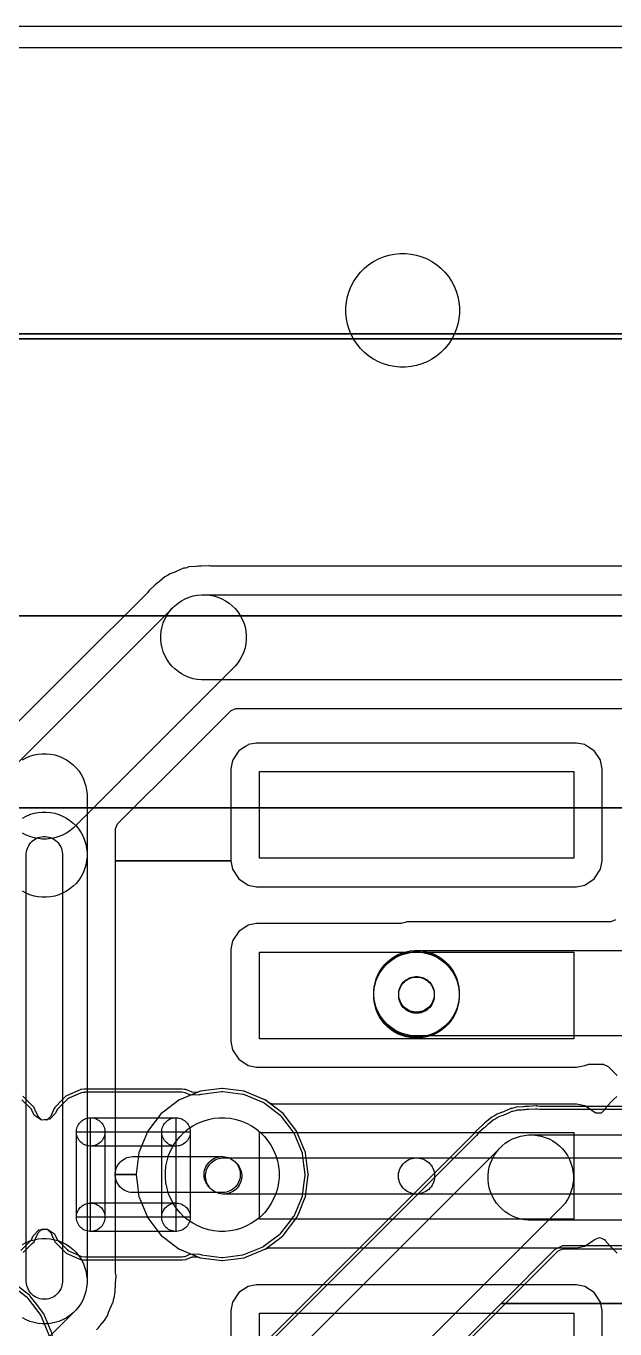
# Model space of a CAD drawing. Extents: x 125179 to 173800, y -108200 to -87800.
# Drawn here: x 138252 to 142392, y -96965 to -87800 of the extents above; entities that cross this region are included whole.
import ezdxf

# ---------------------------------------------------------------- set-up
doc = ezdxf.new("R2010")
doc.units = 0
doc.layers.add('L2D0_Cu1', color=1, linetype='CONTINUOUS')
doc.layers.add('L4D0_Cu2', color=2, linetype='CONTINUOUS')

msp = doc.modelspace()

# ---------------------------------------------------------------- linework, layer by layer
at = {"layer": 'L2D0_Cu1'}
for points in [[(133877.877, -87950.5), (170121.657, -87950.5)], [(131707.393, -89964.44), (167394.963, -89964.44)], [(167394.963, -89964.44), (131707.393, -89964.44)], [(145599.486, -91599.5), (139561.589, -91599.5), (139550.772, -91598.291), (139543.981, -91596.754), (139543.982, -91596.754), (139540.575, -91595.983), (139537.091, -91596.199), (139537.09, -91596.199), (139485.367, -91599.406), (139482.335, -91599.5), (139464.06, -91599.5), (139450.89, -91601.386), (139446.991, -91601.785), (139397.484, -91604.855), (139384.467, -91609.554), (139383.008, -91610.08), (139373.32, -91612.495), (139366.14, -91613.523), (139362.244, -91614.081), (139358.082, -91614.677), (139354.903, -91616.122), (139354.904, -91616.122), (139312.921, -91635.21), (139309.276, -91636.693), (139265.921, -91652.342), (139265.92, -91652.343), (139262.633, -91653.529), (139250.2, -91662.611), (139241.583, -91667.646), (139227.572, -91674.016), (139189.99, -91706.399), (139186.918, -91708.838), (139183.247, -91711.52), (139173.681, -91718.508), (139160.898, -91731.29), (139158.249, -91733.749), (139118.963, -91767.6), (139117.064, -91770.53), (139117.063, -91770.531), (139111.423, -91779.232), (139104.953, -91787.229), (138602.433, -92289.705), (138070.644, -92821.446)], [(138158.456, -93017.179), (139298.299, -91877.438), (139321.085, -91858.739), (139345.595, -91842.364), (139371.591, -91828.47), (139398.824, -91817.192), (139427.031, -91808.636), (139455.941, -91802.887), (139485.275, -91799.999), (139514.751, -91800.001), (139544.086, -91802.891), (139572.995, -91808.643), (139601.201, -91817.201), (139628.433, -91828.482), (139654.428, -91842.378), (139678.936, -91858.755), (139701.721, -91877.456), (139722.562, -91898.299), (139741.261, -91921.085), (139757.636, -91945.595), (139771.53, -91971.591), (139782.808, -91998.824), (139791.364, -92027.031), (139797.113, -92055.941), (139800.001, -92085.275), (139799.999, -92114.751), (139797.109, -92144.086), (139791.357, -92172.995), (139782.799, -92201.201), (139771.518, -92228.433), (139757.622, -92254.428), (139741.245, -92278.936), (139722.544, -92301.721), (138582.701, -93441.462), (138559.915, -93460.161), (138535.405, -93476.536), (138509.409, -93490.43), (138482.176, -93501.708), (138453.969, -93510.264), (138425.059, -93516.013), (138395.725, -93518.901), (138366.249, -93518.899), (138336.914, -93516.009), (138308.005, -93510.257), (138279.799, -93501.699), (138252.567, -93490.418), (138226.572, -93476.522)], [(146314.738, -92400), (139485.262, -92400), (139455.928, -92397.111), (139427.018, -92391.36), (139398.811, -92382.804), (139371.579, -92371.524), (139345.583, -92357.629), (139321.075, -92341.253), (139298.289, -92322.553), (139277.447, -92301.711), (139258.747, -92278.925), (139242.371, -92254.417), (139228.476, -92228.421), (139217.196, -92201.189), (139208.64, -92172.982), (139202.889, -92144.072), (139200, -92114.738), (139200, -92085.262), (139202.889, -92055.928), (139208.64, -92027.018), (139217.196, -91998.811), (139228.476, -91971.579), (139242.371, -91945.583), (139258.747, -91921.075), (139277.447, -91898.289), (139298.289, -91877.447), (139321.075, -91858.747), (139345.583, -91842.371), (139371.579, -91828.476), (139398.811, -91817.196), (139427.018, -91808.64), (139455.928, -91802.889), (139485.262, -91800), (146314.738, -91800)], [(142404.75, -95329.863), (142380.592, -95354.064), (142328.859, -95405.887), (142327.029, -95410.026), (142327.027, -95410.029), (142321.96, -95421.49), (142294.824, -95447.376), (142257.331, -95446.491), (142246.756, -95439.243), (142246.752, -95439.248), (142184.445, -95397.615), (142180.431, -95394.933), (142121.948, -95383.3), (139988.575, -95383.3), (139958.748, -95373.176), (139933.841, -95354.064), (139930.878, -95352.837), (139930.875, -95352.835), (139790.728, -95294.784), (139790.724, -95294.783), (139787.762, -95293.556), (139784.581, -95293.137), (139784.58, -95293.137), (139634.183, -95273.337), (139631, -95272.918), (139627.817, -95273.337), (139477.42, -95293.137), (139477.419, -95293.137), (139474.238, -95293.556), (139471.276, -95294.783), (139471.272, -95294.784), (139331.125, -95352.835), (139331.122, -95352.837), (139328.159, -95354.064), (139325.61, -95356.02), (139216.143, -95440.017), (139202.718, -95450.318), (139106.464, -95575.759), (139105.237, -95578.722), (139105.235, -95578.725), (139047.184, -95718.872), (139047.183, -95718.876), (139045.956, -95721.838), (139045.537, -95725.019), (139045.537, -95725.02), (139025.737, -95875.417), (139025.318, -95878.6), (138881.5, -95878.6), (138881.5, -93673.148), (139691.9, -93673.148), (139703.533, -93731.631), (139747.848, -93797.952), (139814.169, -93842.267), (139872.652, -93853.9), (142121.948, -93853.9), (142180.431, -93842.267), (142246.752, -93797.952), (142291.067, -93731.631), (142302.7, -93673.148), (142302.7, -93024.052), (142291.067, -92965.569), (142287.172, -92959.739), (142253.17, -92908.853), (142246.752, -92899.248), (142199.459, -92867.647), (142184.445, -92857.615), (142180.431, -92854.933), (142121.948, -92843.3), (139872.652, -92843.3), (139814.169, -92854.933), (139810.155, -92857.615), (139795.141, -92867.647), (139747.848, -92899.248), (139741.43, -92908.853), (139707.429, -92959.739), (139703.533, -92965.569), (139691.9, -93024.052), (139691.9, -93673.148), (138881.5, -93673.148), (138881.5, -93446.525), (138895.853, -93411.875), (138900.553, -93407.176), (139363.323, -92944.447), (139692.95, -92614.85), (139727.597, -92600.5), (145500.5, -92600.5)], [(138226.583, -92961.271), (138252.579, -92947.376), (138279.811, -92936.096), (138308.018, -92927.54), (138336.928, -92921.789), (138366.262, -92918.9), (138395.738, -92918.9), (138425.072, -92921.789), (138453.982, -92927.54), (138482.189, -92936.096), (138509.421, -92947.376), (138535.417, -92961.271), (138559.925, -92977.647), (138582.711, -92996.347), (138603.553, -93017.189), (138622.253, -93039.975), (138638.629, -93064.483), (138652.524, -93090.479), (138663.804, -93117.711), (138672.36, -93145.918), (138678.111, -93174.828), (138681, -93204.162), (138681, -93643.338), (138678.111, -93672.672), (138672.36, -93701.582), (138663.804, -93729.789), (138652.524, -93757.021), (138638.629, -93783.017), (138622.253, -93807.525), (138603.553, -93830.311), (138582.711, -93851.153), (138559.925, -93869.853), (138535.417, -93886.229), (138509.421, -93900.124), (138482.189, -93911.404), (138453.982, -93919.96), (138425.072, -93925.711), (138395.738, -93928.6), (138366.262, -93928.6), (138336.928, -93925.711), (138308.018, -93919.96), (138279.811, -93911.404), (138252.579, -93900.124), (138226.583, -93886.229)], [(138226.583, -93370.971), (138252.579, -93357.076), (138279.811, -93345.796), (138308.018, -93337.24), (138336.928, -93331.489), (138366.262, -93328.6), (138395.738, -93328.6), (138425.072, -93331.489), (138453.982, -93337.24), (138482.189, -93345.796), (138509.421, -93357.076), (138535.417, -93370.971), (138559.925, -93387.347), (138582.711, -93406.047), (138603.553, -93426.889), (138622.253, -93449.675), (138638.629, -93474.183), (138652.524, -93500.179), (138663.804, -93527.411), (138672.36, -93555.618), (138678.111, -93584.528), (138681, -93613.862), (138681, -96643.338), (138678.111, -96672.672), (138672.36, -96701.582), (138663.804, -96729.789), (138652.524, -96757.021), (138638.629, -96783.017), (138622.253, -96807.525), (138603.553, -96830.311), (138582.711, -96851.153), (138559.925, -96869.853), (138535.417, -96886.229), (138509.421, -96900.124), (138482.189, -96911.404), (138453.982, -96919.96), (138425.072, -96925.711), (138395.738, -96928.6), (138366.262, -96928.6), (138336.928, -96925.711), (138308.018, -96919.96), (138279.811, -96911.404), (138252.579, -96900.124), (138226.583, -96886.229)], [(142396.808, -94087.82), (142362.131, -94102.2), (141005.266, -94102.2), (141004.967, -94102.199), (140931.865, -94101.752), (140931.863, -94101.752), (140928.376, -94101.731), (140925.021, -94102.69), (140925.02, -94102.69), (140917.432, -94104.859), (140895.477, -94111.134), (140888.957, -94112.526), (140886.995, -94112.807), (140880.058, -94113.3), (139872.652, -94113.3), (139814.169, -94124.933), (139810.155, -94127.615), (139799.82, -94134.521), (139747.848, -94169.248), (139703.533, -94235.569), (139691.9, -94294.052), (139691.9, -94943.148), (139703.533, -95001.631), (139747.848, -95067.952), (139814.169, -95112.267), (139872.652, -95123.9), (142121.948, -95123.9), (142180.431, -95112.267), (142184.446, -95109.584), (142188.904, -95107.738), (142189.462, -95109.085), (142208.865, -95103.2), (142310.34, -95103.2), (142344.958, -95117.522), (142408.387, -95180.841)], [(142869.738, -94902.7), (140982.262, -94902.7), (140952.928, -94899.811), (140924.018, -94894.06), (140895.811, -94885.504), (140868.579, -94874.224), (140842.583, -94860.329), (140818.075, -94843.953), (140795.289, -94825.253), (140774.447, -94804.411), (140755.747, -94781.625), (140739.371, -94757.117), (140725.476, -94731.121), (140714.196, -94703.889), (140705.64, -94675.682), (140699.889, -94646.772), (140697, -94617.438), (140697, -94587.962), (140699.889, -94558.628), (140705.64, -94529.718), (140714.196, -94501.511), (140725.476, -94474.279), (140739.371, -94448.283), (140755.747, -94423.775), (140774.447, -94400.989), (140795.289, -94380.147), (140818.075, -94361.447), (140842.583, -94345.071), (140868.579, -94331.176), (140895.811, -94319.896), (140924.018, -94311.34), (140952.928, -94305.589), (140982.262, -94302.7), (142869.738, -94302.7)], [(142772.239, -96015.6), (140991.061, -96015.6), (140978.643, -96014.377), (140966.404, -96011.943), (140954.463, -96008.32), (140942.935, -96003.545), (140931.93, -95997.663), (140921.555, -95990.73), (140911.909, -95982.814), (140903.086, -95973.991), (140895.17, -95964.345), (140888.237, -95953.97), (140882.355, -95942.965), (140877.58, -95931.437), (140873.957, -95919.496), (140871.523, -95907.257), (140870.3, -95894.839), (140870.3, -95882.361), (140871.523, -95869.943), (140873.957, -95857.704), (140877.58, -95845.763), (140882.355, -95834.235), (140888.237, -95823.23), (140895.17, -95812.855), (140903.086, -95803.209), (140911.909, -95794.386), (140921.555, -95786.47), (140931.93, -95779.537), (140942.935, -95773.655), (140954.463, -95768.88), (140966.404, -95765.257), (140978.643, -95762.823), (140991.061, -95761.6), (142772.239, -95761.6)], [(138747.407, -96970.007), (138760.32, -96957.094), (138761.363, -96955.703), (138761.372, -96955.692), (138768.304, -96946.442), (138770.787, -96943.392), (138773.543, -96940.272), (138803.623, -96906.212), (138810.16, -96892.289), (138815.3, -96883.735), (138824.526, -96871.424), (138832.761, -96849.459), (138841.939, -96824.975), (138843.466, -96821.35), (138863.071, -96779.594), (138863.071, -96779.592), (138864.553, -96776.437), (138866.334, -96765.002), (138866.919, -96761.242), (138869.454, -96751.579), (138869.641, -96751.081), (138874.852, -96737.181), (138877.649, -96699.551), (138878.529, -96687.705), (138878.977, -96683.8), (138881.209, -96669.46), (138881.5, -96667.591), (138881.5, -96649.53), (138881.635, -96645.899), (138881.836, -96643.201), (138885.476, -96594.209), (138882.58, -96580.642), (138881.5, -96570.413), (138881.5, -95878.6), (139025.318, -95878.6), (139025.737, -95881.783), (139032.454, -95932.8), (139045.956, -96035.362), (139047.183, -96038.324), (139047.184, -96038.328), (139105.235, -96178.475), (139106.464, -96181.441), (139108.42, -96183.99), (139172.68, -96267.735), (139202.718, -96306.882), (139205.267, -96308.838), (139228.85, -96326.934), (139328.159, -96403.136), (139331.122, -96404.363), (139331.125, -96404.365), (139471.272, -96462.416), (139471.276, -96462.417), (139474.238, -96463.644), (139477.419, -96464.063), (139477.42, -96464.063), (139627.817, -96483.863), (139631, -96484.282), (139634.183, -96483.863), (139784.58, -96464.063), (139784.581, -96464.063), (139787.762, -96463.644), (139790.724, -96462.417), (139790.728, -96462.416), (139930.874, -96404.365), (139933.841, -96403.136), (139936.388, -96401.181), (139937.631, -96400.464), (139962.13, -96393.9), (142121.948, -96393.9), (142180.431, -96382.267), (142246.752, -96337.952), (142249.036, -96334.534), (142283.348, -96320.321), (142317.996, -96334.673), (142324.466, -96344.094), (142324.762, -96343.89), (142327.324, -96347.618), (142329.161, -96351.753), (142332.362, -96354.948), (142332.363, -96354.95), (142368.663, -96391.187), (142408.387, -96430.841)], [(138226.583, -96370.971), (138252.579, -96357.076), (138279.811, -96345.796), (138308.018, -96337.24), (138336.928, -96331.489), (138366.262, -96328.6), (138395.738, -96328.6), (138425.072, -96331.489), (138453.982, -96337.24), (138482.189, -96345.796), (138509.421, -96357.076), (138535.417, -96370.971), (138559.925, -96387.347), (138582.711, -96406.047), (138603.553, -96426.889), (138622.253, -96449.675), (138638.629, -96474.183), (138652.524, -96500.179), (138663.804, -96527.411), (138672.36, -96555.618), (138678.111, -96584.528), (138681, -96613.862), (138681, -96643.338), (138678.111, -96672.672), (138672.36, -96701.582), (138663.804, -96729.789), (138652.524, -96757.021), (138638.629, -96783.017), (138622.253, -96807.525), (138603.553, -96830.311), (138052.711, -97381.153)], [(142302.7, -97483.148), (142302.7, -96834.052), (142291.067, -96775.569), (142246.752, -96709.248), (142180.431, -96664.933), (142121.948, -96653.3), (139872.652, -96653.3), (139814.169, -96664.933), (139747.848, -96709.248), (139703.533, -96775.569), (139691.9, -96834.052), (139691.9, -97483.148)]]:
    msp.add_lwpolyline(points, dxfattribs=at)
for points in [[(140880.373, -90199.518), (140841.308, -90195.671), (140802.808, -90188.013), (140765.244, -90176.618), (140728.978, -90161.596), (140694.359, -90143.091), (140661.72, -90121.283), (140631.376, -90096.38), (140603.62, -90068.624), (140578.717, -90038.28), (140556.909, -90005.641), (140538.404, -89971.022), (140523.382, -89934.756), (140511.987, -89897.192), (140504.329, -89858.692), (140500.482, -89819.627), (140500.482, -89780.373), (140504.329, -89741.308), (140511.987, -89702.808), (140523.382, -89665.244), (140538.404, -89628.978), (140556.909, -89594.359), (140578.717, -89561.72), (140603.62, -89531.376), (140631.376, -89503.62), (140661.72, -89478.717), (140694.359, -89456.909), (140728.978, -89438.404), (140765.244, -89423.382), (140802.808, -89411.987), (140841.308, -89404.329), (140880.373, -89400.482), (140919.627, -89400.482), (140958.692, -89404.329), (140997.192, -89411.987), (141034.756, -89423.382), (141071.022, -89438.404), (141105.641, -89456.909), (141138.28, -89478.717), (141168.624, -89503.62), (141196.38, -89531.376), (141221.283, -89561.72), (141243.091, -89594.359), (141261.596, -89628.978), (141276.618, -89665.244), (141288.013, -89702.808), (141295.671, -89741.308), (141299.518, -89780.373), (141299.518, -89819.627), (141295.671, -89858.692), (141288.013, -89897.192), (141276.618, -89934.756), (141261.596, -89971.022), (141243.091, -90005.641), (141221.283, -90038.28), (141196.38, -90068.624), (141168.624, -90096.38), (141138.28, -90121.283), (141105.641, -90143.091), (141071.022, -90161.596), (141034.756, -90176.618), (140997.192, -90188.013), (140958.692, -90195.671), (140919.627, -90199.518)], [(139892.4, -93653.4), (139892.4, -93043.8), (142102.2, -93043.8), (142102.2, -93653.4)], [(138374.761, -96755.6), (138362.343, -96754.377), (138350.104, -96751.943), (138338.163, -96748.32), (138326.635, -96743.545), (138315.63, -96737.663), (138305.255, -96730.73), (138295.609, -96722.814), (138286.786, -96713.991), (138278.87, -96704.345), (138271.937, -96693.97), (138266.055, -96682.965), (138261.28, -96671.437), (138257.657, -96659.496), (138255.223, -96647.257), (138254, -96634.839), (138254, -93622.361), (138255.223, -93609.943), (138257.657, -93597.704), (138261.28, -93585.763), (138266.055, -93574.235), (138271.937, -93563.23), (138278.87, -93552.855), (138286.786, -93543.209), (138295.609, -93534.386), (138305.255, -93526.47), (138315.63, -93519.537), (138326.635, -93513.655), (138338.163, -93508.88), (138350.104, -93505.257), (138362.343, -93502.823), (138374.761, -93501.6), (138387.239, -93501.6), (138399.657, -93502.823), (138411.896, -93505.257), (138423.837, -93508.88), (138435.365, -93513.655), (138446.37, -93519.537), (138456.745, -93526.47), (138466.391, -93534.386), (138475.214, -93543.209), (138483.13, -93552.855), (138490.063, -93563.23), (138495.945, -93574.235), (138500.72, -93585.763), (138504.343, -93597.704), (138506.777, -93609.943), (138508, -93622.361), (138508, -96634.839), (138506.777, -96647.257), (138504.343, -96659.496), (138500.72, -96671.437), (138495.945, -96682.965), (138490.063, -96693.97), (138483.13, -96704.345), (138475.214, -96713.991), (138466.391, -96722.814), (138456.745, -96730.73), (138446.37, -96737.663), (138435.365, -96743.545), (138423.837, -96748.32), (138411.896, -96751.943), (138399.657, -96754.377), (138387.239, -96755.6)], [(139892.4, -94923.4), (139892.4, -94313.8), (142102.2, -94313.8), (142102.2, -94923.4)], [(140982.262, -94910.6), (140952.928, -94907.711), (140924.018, -94901.96), (140895.811, -94893.404), (140868.579, -94882.124), (140842.583, -94868.229), (140818.075, -94851.853), (140795.289, -94833.153), (140774.447, -94812.311), (140755.747, -94789.525), (140739.371, -94765.017), (140725.476, -94739.021), (140714.196, -94711.789), (140705.64, -94683.582), (140699.889, -94654.672), (140697, -94625.338), (140697, -94587.962), (140699.889, -94558.628), (140705.64, -94529.718), (140714.196, -94501.511), (140725.476, -94474.279), (140739.371, -94448.283), (140755.747, -94423.775), (140774.447, -94400.989), (140795.289, -94380.147), (140818.075, -94361.447), (140842.583, -94345.071), (140868.579, -94331.176), (140895.811, -94319.896), (140924.018, -94311.34), (140952.928, -94305.589), (140982.262, -94302.7), (141011.738, -94302.7), (141041.072, -94305.589), (141069.982, -94311.34), (141098.189, -94319.896), (141125.421, -94331.176), (141151.417, -94345.071), (141175.925, -94361.447), (141198.711, -94380.147), (141219.553, -94400.989), (141238.253, -94423.775), (141254.629, -94448.283), (141268.524, -94474.279), (141279.804, -94501.511), (141288.36, -94529.718), (141294.111, -94558.628), (141297, -94587.962), (141297, -94625.338), (141294.111, -94654.672), (141288.36, -94683.582), (141279.804, -94711.789), (141268.524, -94739.021), (141254.629, -94765.017), (141238.253, -94789.525), (141219.553, -94812.311), (141198.711, -94833.153), (141175.925, -94851.853), (141151.417, -94868.229), (141125.421, -94882.124), (141098.189, -94893.404), (141069.982, -94901.96), (141041.072, -94907.711), (141011.738, -94910.6)], [(140982.262, -94910.9), (140952.928, -94908.011), (140924.018, -94902.26), (140895.811, -94893.704), (140868.579, -94882.424), (140842.583, -94868.529), (140818.075, -94852.153), (140795.289, -94833.453), (140774.447, -94812.611), (140755.747, -94789.825), (140739.371, -94765.317), (140725.476, -94739.321), (140714.196, -94712.089), (140705.64, -94683.882), (140699.889, -94654.972), (140697, -94625.638), (140697, -94595.862), (140699.889, -94566.528), (140705.64, -94537.618), (140714.196, -94509.411), (140725.476, -94482.179), (140739.371, -94456.183), (140755.747, -94431.675), (140774.447, -94408.889), (140795.289, -94388.047), (140818.075, -94369.347), (140842.583, -94352.971), (140868.579, -94339.076), (140895.811, -94327.796), (140924.018, -94319.24), (140952.928, -94313.489), (140982.262, -94310.6), (141011.738, -94310.6), (141041.072, -94313.489), (141069.982, -94319.24), (141098.189, -94327.796), (141125.421, -94339.076), (141151.417, -94352.971), (141175.925, -94369.347), (141198.711, -94388.047), (141219.553, -94408.889), (141238.253, -94431.675), (141254.629, -94456.183), (141268.524, -94482.179), (141279.804, -94509.411), (141288.36, -94537.618), (141294.111, -94566.528), (141297, -94595.862), (141297, -94625.638), (141294.111, -94654.972), (141288.36, -94683.882), (141279.804, -94712.089), (141268.524, -94739.321), (141254.629, -94765.317), (141238.253, -94789.825), (141219.553, -94812.611), (141198.711, -94833.453), (141175.925, -94852.153), (141151.417, -94868.529), (141125.421, -94882.424), (141098.189, -94893.704), (141069.982, -94902.26), (141041.072, -94908.011), (141011.738, -94910.9)], [(140982.262, -94914.7), (140952.928, -94911.811), (140924.018, -94906.06), (140895.811, -94897.504), (140868.579, -94886.224), (140842.583, -94872.329), (140818.075, -94855.953), (140795.289, -94837.253), (140774.447, -94816.411), (140755.747, -94793.625), (140739.371, -94769.117), (140725.476, -94743.121), (140714.196, -94715.889), (140705.64, -94687.682), (140699.889, -94658.772), (140697, -94629.438), (140697, -94596.162), (140699.889, -94566.828), (140705.64, -94537.918), (140714.196, -94509.711), (140725.476, -94482.479), (140739.371, -94456.483), (140755.747, -94431.975), (140774.447, -94409.189), (140795.289, -94388.347), (140818.075, -94369.647), (140842.583, -94353.271), (140868.579, -94339.376), (140895.811, -94328.096), (140924.018, -94319.54), (140952.928, -94313.789), (140982.262, -94310.9), (141011.738, -94310.9), (141041.072, -94313.789), (141069.982, -94319.54), (141098.189, -94328.096), (141125.421, -94339.376), (141151.417, -94353.271), (141175.925, -94369.647), (141198.711, -94388.347), (141219.553, -94409.189), (141238.253, -94431.975), (141254.629, -94456.483), (141268.524, -94482.479), (141279.804, -94509.711), (141288.36, -94537.918), (141294.111, -94566.828), (141297, -94596.162), (141297, -94629.438), (141294.111, -94658.772), (141288.36, -94687.682), (141279.804, -94715.889), (141268.524, -94743.121), (141254.629, -94769.117), (141238.253, -94793.625), (141219.553, -94816.411), (141198.711, -94837.253), (141175.925, -94855.953), (141151.417, -94872.329), (141125.421, -94886.224), (141098.189, -94897.504), (141069.982, -94906.06), (141041.072, -94911.811), (141011.738, -94914.7)], [(140982.262, -94918.6), (140952.928, -94915.711), (140924.018, -94909.96), (140895.811, -94901.404), (140868.579, -94890.124), (140842.583, -94876.229), (140818.075, -94859.853), (140795.289, -94841.153), (140774.447, -94820.311), (140755.747, -94797.525), (140739.371, -94773.017), (140725.476, -94747.021), (140714.196, -94719.789), (140705.64, -94691.582), (140699.889, -94662.672), (140697, -94633.338), (140697, -94599.962), (140699.889, -94570.628), (140705.64, -94541.718), (140714.196, -94513.511), (140725.476, -94486.279), (140739.371, -94460.283), (140755.747, -94435.775), (140774.447, -94412.989), (140795.289, -94392.147), (140818.075, -94373.447), (140842.583, -94357.071), (140868.579, -94343.176), (140895.811, -94331.896), (140924.018, -94323.34), (140952.928, -94317.589), (140982.262, -94314.7), (141011.738, -94314.7), (141041.072, -94317.589), (141069.982, -94323.34), (141098.189, -94331.896), (141125.421, -94343.176), (141151.417, -94357.071), (141175.925, -94373.447), (141198.711, -94392.147), (141219.553, -94412.989), (141238.253, -94435.775), (141254.629, -94460.283), (141268.524, -94486.279), (141279.804, -94513.511), (141288.36, -94541.718), (141294.111, -94570.628), (141297, -94599.962), (141297, -94633.338), (141294.111, -94662.672), (141288.36, -94691.582), (141279.804, -94719.789), (141268.524, -94747.021), (141254.629, -94773.017), (141238.253, -94797.525), (141219.553, -94820.311), (141198.711, -94841.153), (141175.925, -94859.853), (141151.417, -94876.229), (141125.421, -94890.124), (141098.189, -94901.404), (141069.982, -94909.96), (141041.072, -94915.711), (141011.738, -94918.6)], [(140990.859, -94735.9), (140978.637, -94734.696), (140966.591, -94732.3), (140954.838, -94728.735), (140943.491, -94724.035), (140932.66, -94718.245), (140922.448, -94711.422), (140912.954, -94703.631), (140904.269, -94694.946), (140896.478, -94685.452), (140889.655, -94675.24), (140883.865, -94664.409), (140879.165, -94653.062), (140875.6, -94641.309), (140873.204, -94629.263), (140872, -94617.041), (140872, -94604.459), (140873.204, -94592.237), (140875.6, -94580.191), (140879.165, -94568.438), (140883.865, -94557.091), (140889.655, -94546.26), (140896.478, -94536.048), (140904.269, -94526.554), (140912.954, -94517.869), (140922.448, -94510.078), (140932.66, -94503.255), (140943.491, -94497.465), (140954.838, -94492.765), (140966.591, -94489.2), (140978.637, -94486.804), (140990.859, -94485.6), (141003.141, -94485.6), (141015.363, -94486.804), (141027.409, -94489.2), (141039.162, -94492.765), (141050.509, -94497.465), (141061.34, -94503.255), (141071.552, -94510.078), (141081.046, -94517.869), (141089.731, -94526.554), (141097.522, -94536.048), (141104.345, -94546.26), (141110.135, -94557.091), (141114.835, -94568.438), (141118.4, -94580.191), (141120.796, -94592.237), (141122, -94604.459), (141122, -94617.041), (141120.796, -94629.263), (141118.4, -94641.309), (141114.835, -94653.062), (141110.135, -94664.409), (141104.345, -94675.24), (141097.522, -94685.452), (141089.731, -94694.946), (141081.046, -94703.631), (141071.552, -94711.422), (141061.34, -94718.245), (141050.509, -94724.035), (141039.162, -94728.735), (141027.409, -94732.3), (141015.363, -94734.696), (141003.141, -94735.9)], [(140990.859, -94739.7), (140978.637, -94738.496), (140966.591, -94736.1), (140954.838, -94732.535), (140943.491, -94727.835), (140932.66, -94722.045), (140922.448, -94715.222), (140912.954, -94707.431), (140904.269, -94698.746), (140896.478, -94689.252), (140889.655, -94679.04), (140883.865, -94668.209), (140879.165, -94656.862), (140875.6, -94645.109), (140873.204, -94633.063), (140872, -94620.841), (140872, -94604.759), (140873.204, -94592.537), (140875.6, -94580.491), (140879.165, -94568.738), (140883.865, -94557.391), (140889.655, -94546.56), (140896.478, -94536.348), (140904.269, -94526.854), (140912.954, -94518.169), (140922.448, -94510.378), (140932.66, -94503.555), (140943.491, -94497.765), (140954.838, -94493.065), (140966.591, -94489.5), (140978.637, -94487.104), (140990.859, -94485.9), (141003.141, -94485.9), (141015.363, -94487.104), (141027.409, -94489.5), (141039.162, -94493.065), (141050.509, -94497.765), (141061.34, -94503.555), (141071.552, -94510.378), (141081.046, -94518.169), (141089.731, -94526.854), (141097.522, -94536.348), (141104.345, -94546.56), (141110.135, -94557.391), (141114.835, -94568.738), (141118.4, -94580.491), (141120.796, -94592.537), (141122, -94604.759), (141122, -94620.841), (141120.796, -94633.063), (141118.4, -94645.109), (141114.835, -94656.862), (141110.135, -94668.209), (141104.345, -94679.04), (141097.522, -94689.252), (141089.731, -94698.746), (141081.046, -94707.431), (141071.552, -94715.222), (141061.34, -94722.045), (141050.509, -94727.835), (141039.162, -94732.535), (141027.409, -94736.1), (141015.363, -94738.496), (141003.141, -94739.7)], [(140991.159, -94740), (140978.937, -94738.796), (140966.891, -94736.4), (140955.138, -94732.835), (140943.791, -94728.135), (140932.96, -94722.345), (140922.748, -94715.522), (140913.254, -94707.731), (140904.269, -94698.746), (140896.478, -94689.252), (140889.655, -94679.04), (140883.865, -94668.209), (140879.165, -94656.862), (140875.6, -94645.109), (140873.204, -94633.063), (140872, -94620.841), (140872, -94608.559), (140873.204, -94596.337), (140875.6, -94584.291), (140879.165, -94572.538), (140883.865, -94561.191), (140889.655, -94550.36), (140896.478, -94540.148), (140904.269, -94530.654), (140912.954, -94521.969), (140922.448, -94514.178), (140932.66, -94507.355), (140943.491, -94501.565), (140954.838, -94496.865), (140966.591, -94493.3), (140978.637, -94490.904), (140990.859, -94489.7), (141003.141, -94489.7), (141015.363, -94490.904), (141027.409, -94493.3), (141039.162, -94496.865), (141050.509, -94501.565), (141061.34, -94507.355), (141071.552, -94514.178), (141081.046, -94521.969), (141090.031, -94530.954), (141097.822, -94540.448), (141104.645, -94550.66), (141110.435, -94561.491), (141115.135, -94572.838), (141118.7, -94584.591), (141121.096, -94596.637), (141122.3, -94608.859), (141122.3, -94621.141), (141121.096, -94633.363), (141118.7, -94645.409), (141115.135, -94657.162), (141110.435, -94668.509), (141104.645, -94679.34), (141097.822, -94689.552), (141090.031, -94699.046), (141081.346, -94707.731), (141071.852, -94715.522), (141061.64, -94722.345), (141050.809, -94728.135), (141039.462, -94732.835), (141027.709, -94736.4), (141015.663, -94738.796), (141003.441, -94740)], [(140990.859, -94743.6), (140978.637, -94742.396), (140966.591, -94740), (140954.838, -94736.435), (140943.491, -94731.735), (140932.66, -94725.945), (140922.448, -94719.122), (140912.954, -94711.331), (140904.269, -94702.646), (140896.478, -94693.152), (140889.655, -94682.94), (140883.865, -94672.109), (140879.165, -94660.762), (140875.6, -94649.009), (140873.204, -94636.963), (140872, -94624.741), (140872, -94608.559), (140873.204, -94596.337), (140875.6, -94584.291), (140879.165, -94572.538), (140883.865, -94561.191), (140889.655, -94550.36), (140896.478, -94540.148), (140904.269, -94530.654), (140912.954, -94521.969), (140922.448, -94514.178), (140932.66, -94507.355), (140943.491, -94501.565), (140954.838, -94496.865), (140966.591, -94493.3), (140978.637, -94490.904), (140990.859, -94489.7), (141003.141, -94489.7), (141015.363, -94490.904), (141027.409, -94493.3), (141039.162, -94496.865), (141050.509, -94501.565), (141061.34, -94507.355), (141071.552, -94514.178), (141081.046, -94521.969), (141089.731, -94530.654), (141097.522, -94540.148), (141104.345, -94550.36), (141110.135, -94561.191), (141114.835, -94572.538), (141118.4, -94584.291), (141120.796, -94596.337), (141122, -94608.559), (141122, -94624.741), (141120.796, -94636.963), (141118.4, -94649.009), (141114.835, -94660.762), (141110.135, -94672.109), (141104.345, -94682.94), (141097.522, -94693.152), (141089.731, -94702.646), (141081.046, -94711.331), (141071.552, -94719.122), (141061.34, -94725.945), (141050.509, -94731.735), (141039.162, -94736.435), (141027.409, -94740), (141015.363, -94742.396), (141003.141, -94743.6)], [(140991.159, -94743.6), (140978.937, -94742.396), (140966.891, -94740), (140955.138, -94736.435), (140943.791, -94731.735), (140932.96, -94725.945), (140922.748, -94719.122), (140913.254, -94711.331), (140904.569, -94702.646), (140896.778, -94693.152), (140889.955, -94682.94), (140884.165, -94672.109), (140879.465, -94660.762), (140875.9, -94649.009), (140873.504, -94636.963), (140872.3, -94624.741), (140872.3, -94608.859), (140873.504, -94596.637), (140875.9, -94584.591), (140879.465, -94572.838), (140884.165, -94561.491), (140889.955, -94550.66), (140896.778, -94540.448), (140904.569, -94530.954), (140913.254, -94522.269), (140922.748, -94514.478), (140932.96, -94507.655), (140943.791, -94501.865), (140955.138, -94497.165), (140966.891, -94493.6), (140978.937, -94491.204), (140991.159, -94490), (141003.441, -94490), (141015.663, -94491.204), (141027.709, -94493.6), (141039.462, -94497.165), (141050.809, -94501.865), (141061.64, -94507.655), (141071.852, -94514.478), (141081.346, -94522.269), (141090.031, -94530.954), (141097.822, -94540.448), (141104.645, -94550.66), (141110.435, -94561.491), (141115.135, -94572.838), (141118.7, -94584.591), (141121.096, -94596.637), (141122.3, -94608.859), (141122.3, -94624.741), (141121.096, -94636.963), (141118.7, -94649.009), (141115.135, -94660.762), (141110.435, -94672.109), (141104.645, -94682.94), (141097.822, -94693.152), (141090.031, -94702.646), (141081.346, -94711.331), (141071.852, -94719.122), (141061.64, -94725.945), (141050.809, -94731.735), (141039.462, -94736.435), (141027.709, -94740), (141015.663, -94742.396), (141003.441, -94743.6)], [(139611.373, -96278.118), (139572.308, -96274.271), (139533.808, -96266.613), (139496.244, -96255.218), (139459.978, -96240.196), (139425.359, -96221.691), (139392.72, -96199.883), (139362.376, -96174.98), (139334.62, -96147.224), (139309.717, -96116.88), (139287.909, -96084.241), (139269.404, -96049.622), (139254.382, -96013.356), (139242.987, -95975.792), (139235.329, -95937.292), (139231.482, -95898.227), (139231.482, -95858.973), (139235.329, -95819.908), (139242.987, -95781.408), (139254.382, -95743.844), (139269.404, -95707.578), (139287.909, -95672.959), (139309.717, -95640.32), (139334.62, -95609.976), (139362.376, -95582.22), (139392.72, -95557.317), (139425.359, -95535.509), (139459.978, -95517.004), (139496.244, -95501.982), (139533.808, -95490.587), (139572.308, -95482.929), (139611.373, -95479.082), (139650.627, -95479.082), (139689.692, -95482.929), (139728.192, -95490.587), (139765.756, -95501.982), (139802.022, -95517.004), (139836.641, -95535.509), (139869.28, -95557.317), (139899.624, -95582.22), (139927.38, -95609.976), (139952.283, -95640.32), (139974.091, -95672.959), (139992.596, -95707.578), (140007.618, -95743.844), (140019.013, -95781.408), (140026.671, -95819.908), (140030.518, -95858.973), (140030.518, -95898.227), (140026.671, -95937.292), (140019.013, -95975.792), (140007.618, -96013.356), (139992.596, -96049.622), (139974.091, -96084.241), (139952.283, -96116.88), (139927.38, -96147.224), (139899.624, -96174.98), (139869.28, -96199.883), (139836.641, -96221.691), (139802.022, -96240.196), (139765.756, -96255.218), (139728.192, -96266.613), (139689.692, -96274.271), (139650.627, -96278.118)], [(139892.4, -96193.4), (139892.4, -95583.8), (142102.2, -95583.8), (142102.2, -96193.4)], [(139634.761, -96015.6), (139622.343, -96014.377), (139610.104, -96011.943), (139598.163, -96008.32), (139586.635, -96003.545), (139575.63, -95997.663), (139565.255, -95990.73), (139555.609, -95982.814), (139536.786, -95963.991), (139528.87, -95954.345), (139521.937, -95943.97), (139516.055, -95932.965), (139511.28, -95921.437), (139507.657, -95909.496), (139505.223, -95897.257), (139504, -95884.839), (139504, -95872.361), (139505.223, -95859.943), (139507.657, -95847.704), (139511.28, -95835.763), (139516.055, -95824.235), (139521.937, -95813.23), (139528.87, -95802.855), (139536.786, -95793.209), (139545.609, -95784.386), (139555.255, -95776.47), (139565.63, -95769.537), (139576.635, -95763.655), (139588.163, -95758.88), (139600.104, -95755.257), (139612.343, -95752.823), (139624.761, -95751.6), (139637.239, -95751.6), (139649.657, -95752.823), (139661.896, -95755.257), (139673.837, -95758.88), (139685.365, -95763.655), (139696.37, -95769.537), (139706.745, -95776.47), (139716.391, -95784.386), (139735.214, -95803.209), (139743.13, -95812.855), (139750.063, -95823.23), (139755.945, -95834.235), (139760.72, -95845.763), (139764.343, -95857.704), (139766.777, -95869.943), (139768, -95882.361), (139768, -95894.839), (139766.777, -95907.257), (139764.343, -95919.496), (139760.72, -95931.437), (139755.945, -95942.965), (139750.063, -95953.97), (139743.13, -95964.345), (139735.214, -95973.991), (139726.391, -95982.814), (139716.745, -95990.73), (139706.37, -95997.663), (139695.365, -96003.545), (139683.837, -96008.32), (139671.896, -96011.943), (139659.657, -96014.377), (139647.239, -96015.6)], [(139634.761, -96015.6), (139622.343, -96014.377), (139610.104, -96011.943), (139598.163, -96008.32), (139586.635, -96003.545), (139575.63, -95997.663), (139565.255, -95990.73), (139555.609, -95982.814), (139546.786, -95973.991), (139538.87, -95964.345), (139531.937, -95953.97), (139526.055, -95942.965), (139521.28, -95931.437), (139517.657, -95919.496), (139515.223, -95907.257), (139514, -95894.839), (139514, -95882.361), (139515.223, -95869.943), (139517.657, -95857.704), (139521.28, -95845.763), (139526.055, -95834.235), (139531.937, -95823.23), (139538.87, -95812.855), (139546.786, -95803.209), (139555.609, -95794.386), (139565.255, -95786.47), (139575.63, -95779.537), (139586.635, -95773.655), (139598.163, -95768.88), (139610.104, -95765.257), (139622.343, -95762.823), (139634.761, -95761.6), (141003.539, -95761.6), (141015.957, -95762.823), (141028.196, -95765.257), (141040.137, -95768.88), (141051.665, -95773.655), (141062.67, -95779.537), (141073.045, -95786.47), (141082.691, -95794.386), (141091.514, -95803.209), (141099.43, -95812.855), (141106.363, -95823.23), (141112.245, -95834.235), (141117.02, -95845.763), (141120.643, -95857.704), (141123.077, -95869.943), (141124.3, -95882.361), (141124.3, -95894.839), (141123.077, -95907.257), (141120.643, -95919.496), (141117.02, -95931.437), (141112.245, -95942.965), (141106.363, -95953.97), (141099.43, -95964.345), (141091.514, -95973.991), (141082.691, -95982.814), (141073.045, -95990.73), (141062.67, -95997.663), (141051.665, -96003.545), (141040.137, -96008.32), (141028.196, -96011.943), (141015.957, -96014.377), (141003.539, -96015.6)], [(139892.4, -97463.4), (139892.4, -96853.8), (142102.2, -96853.8), (142102.2, -97463.4)]]:
    msp.add_lwpolyline(points, close=True, dxfattribs=at)
at = {"layer": 'L4D0_Cu2'}
for points in [[(133876.43, -87800.5), (170139.955, -87800.5)], [(133877.877, -87950.5), (170121.657, -87950.5)], [(155994.318, -93300), (131716.001, -93300), (131707.393, -89964.44), (167394.963, -89964.44)], [(167394.963, -89964.44), (131707.393, -89964.44)], [(160521.7, -91948.819), (131687.605, -91948.819), (131682.576, -90000), (167544.532, -90000)], [(167544.532, -90000), (131682.576, -90000)], [(156016.71, -93300), (131691.092, -93300), (131689.881, -92830.685), (131687.605, -91948.819), (160521.7, -91948.819)], [(131691.092, -93300), (156016.71, -93300)], [(131716.001, -93300), (155994.318, -93300)], [(138216.462, -96411.927), (138267.056, -96361.245), (138284.064, -96344.207), (138289.707, -96338.554), (138295.693, -96325.015), (138302.006, -96310.734), (138342.996, -96268.062), (138401.825, -96261.723), (138450.966, -96294.68), (138460.172, -96310.593), (138472.773, -96338.962), (138504.953, -96371.086), (138540.201, -96406.272), (138546.146, -96412.207), (138640.968, -96454.127), (138664.751, -96456.9), (139002.058, -96456.9), (139347.448, -96456.899), (139349.983, -96456.597), (139349.991, -96456.597), (139357.87, -96455.659), (139371.713, -96454.013), (139404.037, -96439.655), (139463.064, -96435.578), (139472.247, -96438.79), (139480.033, -96442.015), (139485.652, -96442.755), (139485.653, -96442.755), (139625.379, -96461.15), (139631, -96461.89), (139636.621, -96461.15), (139776.347, -96442.755), (139776.348, -96442.755), (139781.967, -96442.015), (139922.645, -96383.744), (139929.524, -96378.466), (140038.948, -96294.501), (140043.448, -96291.048), (140103.732, -96212.485), (140132.692, -96174.744), (140132.693, -96174.743), (140136.144, -96170.245), (140194.415, -96029.567), (140204.905, -95949.891), (140213.55, -95884.221), (140214.29, -95878.6), (140204.905, -95807.314), (140195.155, -95733.253), (140195.155, -95733.252), (140194.415, -95727.633), (140136.144, -95586.955), (140086.921, -95522.806), (140046.901, -95470.652), (140043.448, -95466.152), (140038.715, -95462.52), (139927.144, -95376.908), (139927.143, -95376.907), (139922.645, -95373.456), (139781.967, -95315.185), (139776.348, -95314.445), (139776.347, -95314.445), (139636.621, -95296.05), (139631, -95295.31), (139625.379, -95296.05), (139485.653, -95314.445), (139485.652, -95314.445), (139480.033, -95315.185), (139474.794, -95317.355), (139472.217, -95318.422), (139470.536, -95318.495), (139469.317, -95318.822), (139469.245, -95318.552), (139413.104, -95321.004), (139404.148, -95317.625), (139371.232, -95303.073), (139347.449, -95300.3), (139010.142, -95300.3), (138664.752, -95300.301), (138662.217, -95300.603), (138662.209, -95300.603), (138654.33, -95301.541), (138640.487, -95303.187), (138634.556, -95305.821), (138634.554, -95305.822), (138553.04, -95342.029), (138553.038, -95342.031), (138545.738, -95345.273), (138472.493, -95418.646), (138469.264, -95425.95), (138469.263, -95425.952), (138460.194, -95446.466), (138419.204, -95489.138), (138360.375, -95495.477), (138311.234, -95462.52), (138302.028, -95446.607), (138292.67, -95425.539), (138289.427, -95418.238), (138223.307, -95352.233)], [(138232.45, -96427.337), (138295.703, -96363.973), (138308.341, -96351.313), (138333.859, -96293.594), (138336.272, -96288.136), (138363.409, -96262.25), (138400.901, -96263.133), (138425.869, -96288.058), (138428.328, -96293.594), (138452.127, -96347.173), (138454.161, -96351.753), (138457.362, -96354.948), (138457.363, -96354.95), (138488.285, -96385.818), (138533.387, -96430.841), (138635.773, -96476.106), (138639.429, -96476.532), (138639.432, -96476.533), (138648.824, -96477.628), (138661.454, -96479.1), (139350.746, -96479.1), (139352.171, -96478.93), (139352.178, -96478.93), (139373.3, -96476.416), (139373.301, -96476.416), (139376.946, -96475.982), (139380.301, -96474.492), (139380.304, -96474.491), (139419.05, -96457.28), (139457.692, -96456.791), (139471.269, -96462.415), (139471.273, -96462.416), (139474.238, -96463.644), (139477.419, -96464.063), (139477.42, -96464.063), (139627.817, -96483.863), (139631, -96484.282), (139634.183, -96483.863), (139784.58, -96464.063), (139784.581, -96464.063), (139787.762, -96463.644), (139790.724, -96462.417), (139790.728, -96462.416), (139930.875, -96404.365), (139930.878, -96404.363), (139933.841, -96403.136), (140023.383, -96334.428), (140056.733, -96308.838), (140059.282, -96306.882), (140155.536, -96181.441), (140168.9, -96149.178), (140214.816, -96038.328), (140214.817, -96038.324), (140216.044, -96035.362), (140226.662, -95954.714), (140236.263, -95881.783), (140236.682, -95878.6), (140236.263, -95875.417), (140216.463, -95725.02), (140216.463, -95725.019), (140216.044, -95721.838), (140214.817, -95718.876), (140214.816, -95718.872), (140156.765, -95578.725), (140156.763, -95578.722), (140155.536, -95575.759), (140059.282, -95450.318), (139933.841, -95354.064), (139930.878, -95352.837), (139930.875, -95352.835), (139790.728, -95294.784), (139790.724, -95294.783), (139787.762, -95293.556), (139784.581, -95293.137), (139784.58, -95293.137), (139634.183, -95273.337), (139631, -95272.918), (139627.817, -95273.337), (139477.42, -95293.137), (139477.419, -95293.137), (139474.238, -95293.556), (139471.274, -95294.784), (139471.273, -95294.784), (139457.671, -95300.418), (139419.108, -95299.963), (139379.795, -95282.583), (139376.427, -95281.094), (139372.771, -95280.668), (139372.768, -95280.667), (139363.376, -95279.572), (139350.746, -95278.1), (138661.454, -95278.1), (138660.029, -95278.27), (138660.022, -95278.27), (138638.9, -95280.784), (138638.899, -95280.784), (138635.254, -95281.218), (138631.899, -95282.708), (138631.896, -95282.709), (138537.082, -95324.824), (138537.081, -95324.825), (138532.947, -95326.661), (138529.752, -95329.862), (138529.75, -95329.863), (138505.592, -95354.064), (138453.859, -95405.887), (138450.192, -95414.182), (138425.928, -95469.064), (138398.791, -95494.95), (138361.299, -95494.067), (138336.331, -95469.142), (138336.297, -95469.064), (138321.917, -95436.69), (138309.876, -95409.582), (138309.875, -95409.581), (138308.039, -95405.447), (138304.838, -95402.252), (138304.837, -95402.25), (138255.335, -95352.835), (138228.813, -95326.359)], [(144572.39, -95399.5), (141861.594, -95399.5), (141850.777, -95398.291), (141843.991, -95396.755), (141843.99, -95396.755), (141840.584, -95395.984), (141837.098, -95396.2), (141785.374, -95399.406), (141782.343, -95399.5), (141764.06, -95399.5), (141762.336, -95399.747), (141762.334, -95399.747), (141759.971, -95400.086), (141750.893, -95401.385), (141746.998, -95401.784), (141697.493, -95404.853), (141684.39, -95409.582), (141683.013, -95410.079), (141673.329, -95412.493), (141667.563, -95413.319), (141658.082, -95414.677), (141654.905, -95416.121), (141654.903, -95416.122), (141612.931, -95435.206), (141609.289, -95436.688), (141562.641, -95453.525), (141559.824, -95455.583), (141550.209, -95462.606), (141541.589, -95467.642), (141530.752, -95472.569), (141530.746, -95472.573), (141527.572, -95474.016), (141489.989, -95506.399), (141486.912, -95508.842), (141475.217, -95517.384), (141475.208, -95517.392), (141473.688, -95518.502), (141472.361, -95519.829), (141472.355, -95519.834), (141460.897, -95531.292), (141458.257, -95533.741), (141418.963, -95567.6), (141411.423, -95579.232), (141404.956, -95587.226), (140317.777, -96674.267), (138320.649, -98671.142)], [(144566.052, -95421.7), (141863.291, -95421.7), (141846.984, -95419.878), (141844.796, -95419.702), (141838.784, -95418.341), (141832.634, -95418.722), (141832.632, -95418.722), (141787.265, -95421.534), (141781.914, -95421.7), (141765.66, -95421.7), (141758.671, -95422.701), (141754.661, -95423.275), (141747.75, -95423.983), (141736.954, -95424.652), (141702.04, -95426.816), (141692.021, -95430.432), (141674.92, -95434.695), (141670.477, -95435.331), (141670.475, -95435.332), (141664.377, -95436.205), (141658.771, -95438.754), (141658.767, -95438.755), (141622.694, -95455.157), (141616.258, -95457.777), (141603.794, -95462.276), (141573.169, -95473.329), (141568.19, -95476.966), (141564.569, -95479.611), (141549.351, -95488.504), (141539.656, -95492.912), (141534.987, -95496.935), (141504.963, -95522.806), (141499.519, -95527.128), (141490.864, -95533.449), (141490.855, -95533.457), (141488.159, -95535.426), (141476.975, -95546.609), (141472.296, -95550.953), (141435.865, -95582.344), (141432.513, -95587.515), (141432.511, -95587.518), (141430.944, -95589.936), (141419.518, -95604.059), (138337.543, -98685.644)], [(138408.459, -98866.875), (141598.303, -95677.434), (141621.09, -95658.736), (141645.599, -95642.361), (141671.596, -95628.468), (141698.829, -95617.19), (141727.036, -95608.635), (141755.947, -95602.886), (141785.281, -95599.999), (141814.757, -95600.001), (141844.091, -95602.892), (141873, -95608.644), (141901.207, -95617.203), (141928.438, -95628.484), (141954.433, -95642.381), (141978.941, -95658.758), (142001.725, -95677.459), (142022.566, -95698.303), (142041.264, -95721.09), (142057.639, -95745.599), (142071.532, -95771.596), (142082.81, -95798.829), (142091.365, -95827.036), (142097.114, -95855.947), (142100.001, -95885.281), (142099.999, -95914.757), (142097.108, -95944.091), (142091.356, -95973), (142082.797, -96001.207), (142071.516, -96028.438), (142057.619, -96054.433), (142041.242, -96078.941), (142022.541, -96101.725), (138832.697, -99291.166)], [(144814.738, -96200), (141785.262, -96200), (141755.928, -96197.111), (141727.018, -96191.36), (141698.811, -96182.804), (141671.579, -96171.524), (141645.583, -96157.629), (141621.075, -96141.253), (141598.289, -96122.553), (141577.447, -96101.711), (141558.747, -96078.925), (141542.371, -96054.417), (141528.476, -96028.421), (141517.196, -96001.189), (141508.64, -95972.982), (141502.889, -95944.072), (141500, -95914.738), (141500, -95885.262), (141502.889, -95855.928), (141508.64, -95827.018), (141517.196, -95798.811), (141528.476, -95771.579), (141542.371, -95745.583), (141558.747, -95721.075), (141577.447, -95698.289), (141598.289, -95677.447), (141621.075, -95658.747), (141645.583, -95642.371), (141671.579, -95628.476), (141698.811, -95617.196), (141727.018, -95608.64), (141755.928, -95602.889), (141785.262, -95600), (144814.738, -95600)], [(140959.301, -97448.362), (141992.943, -96414.85), (142027.589, -96400.5), (144738.42, -96400.5)], [(156400, -96784.749), (141591.6, -96784.749), (141972.766, -96403.631), (142026.393, -96378.629), (142033.927, -96378.3), (144736.729, -96378.3)], [(138153.841, -97683.136), (138279.282, -97586.882), (138375.536, -97461.441), (138376.765, -97458.475), (138434.816, -97318.328), (138434.817, -97318.324), (138436.044, -97315.362), (138456.682, -97158.6), (138436.044, -97001.838), (138434.817, -96998.876), (138434.816, -96998.872), (138376.765, -96858.725), (138376.763, -96858.722), (138375.536, -96855.759), (138327.409, -96793.038), (138281.238, -96732.867), (138279.282, -96730.318), (138153.841, -96634.064)], [(138142.645, -97663.744), (138263.448, -97571.048), (138266.901, -97566.548), (138352.692, -97454.744), (138352.693, -97454.743), (138356.144, -97450.245), (138414.415, -97309.567), (138421.441, -97256.203), (138433.55, -97164.221), (138434.29, -97158.6), (138414.415, -97007.633), (138356.144, -96866.955), (138315.199, -96813.594), (138266.901, -96750.652), (138263.448, -96746.152), (138192.944, -96692.052)], [(156400, -97313.945), (147397.549, -97313.945), (147261.621, -97296.05), (147256, -97295.31), (147250.379, -97296.05), (147110.653, -97314.445), (147110.652, -97314.445), (147105.033, -97315.185), (146964.355, -97373.456), (146959.857, -97376.907), (146959.856, -97376.908), (146925.416, -97403.335), (146843.552, -97466.152), (146750.856, -97586.955), (146692.585, -97727.633), (146672.71, -97878.6), (140497.611, -97878.6), (141080.234, -97296.05), (141591.6, -96784.749), (156400, -96784.749)]]:
    msp.add_lwpolyline(points, dxfattribs=at)
for points in [[(140880.373, -90199.518), (140841.308, -90195.671), (140802.808, -90188.013), (140765.244, -90176.618), (140728.978, -90161.596), (140694.359, -90143.091), (140661.72, -90121.283), (140631.376, -90096.38), (140603.62, -90068.624), (140578.717, -90038.28), (140556.909, -90005.641), (140538.404, -89971.022), (140523.382, -89934.756), (140511.987, -89897.192), (140504.329, -89858.692), (140500.482, -89819.627), (140500.482, -89780.373), (140504.329, -89741.308), (140511.987, -89702.808), (140523.382, -89665.244), (140538.404, -89628.978), (140556.909, -89594.359), (140578.717, -89561.72), (140603.62, -89531.376), (140631.376, -89503.62), (140661.72, -89478.717), (140694.359, -89456.909), (140728.978, -89438.404), (140765.244, -89423.382), (140802.808, -89411.987), (140841.308, -89404.329), (140880.373, -89400.482), (140919.627, -89400.482), (140958.692, -89404.329), (140997.192, -89411.987), (141034.756, -89423.382), (141071.022, -89438.404), (141105.641, -89456.909), (141138.28, -89478.717), (141168.624, -89503.62), (141196.38, -89531.376), (141221.283, -89561.72), (141243.091, -89594.359), (141261.596, -89628.978), (141276.618, -89665.244), (141288.013, -89702.808), (141295.671, -89741.308), (141299.518, -89780.373), (141299.518, -89819.627), (141295.671, -89858.692), (141288.013, -89897.192), (141276.618, -89934.756), (141261.596, -89971.022), (141243.091, -90005.641), (141221.283, -90038.28), (141196.38, -90068.624), (141168.624, -90096.38), (141138.28, -90121.283), (141105.641, -90143.091), (141071.022, -90161.596), (141034.756, -90176.618), (140997.192, -90188.013), (140958.692, -90195.671), (140919.627, -90199.518)], [(138701.193, -95678.48), (138691.427, -95677.518), (138681.802, -95675.603), (138672.411, -95672.754), (138663.344, -95668.999), (138654.69, -95664.373), (138646.53, -95658.921), (138638.944, -95652.695), (138632.005, -95645.756), (138625.779, -95638.17), (138620.327, -95630.01), (138615.701, -95621.356), (138611.946, -95612.289), (138609.097, -95602.898), (138607.182, -95593.273), (138606.22, -95583.507), (138606.22, -95573.693), (138607.182, -95563.927), (138609.097, -95554.302), (138611.946, -95544.911), (138615.701, -95535.844), (138620.327, -95527.19), (138625.779, -95519.03), (138632.005, -95511.444), (138638.944, -95504.505), (138646.53, -95498.279), (138654.69, -95492.827), (138663.344, -95488.201), (138672.411, -95484.446), (138681.802, -95481.597), (138691.427, -95479.682), (138701.193, -95478.72), (138711.007, -95478.72), (138720.773, -95479.682), (138730.398, -95481.597), (138739.789, -95484.446), (138748.856, -95488.201), (138757.51, -95492.827), (138765.67, -95498.279), (138773.256, -95504.505), (138780.195, -95511.444), (138786.421, -95519.03), (138791.873, -95527.19), (138796.499, -95535.844), (138800.254, -95544.911), (138803.103, -95554.302), (138805.018, -95563.927), (138805.98, -95573.693), (138805.98, -95583.507), (138805.018, -95593.273), (138803.103, -95602.898), (138800.254, -95612.289), (138796.499, -95621.356), (138791.873, -95630.01), (138786.421, -95638.17), (138780.195, -95645.756), (138773.256, -95652.695), (138765.67, -95658.921), (138757.51, -95664.373), (138748.856, -95668.999), (138739.789, -95672.754), (138730.398, -95675.603), (138720.773, -95677.518), (138711.007, -95678.48)], [(138706.1, -95678.6), (138706.1, -95478.6), (139306.1, -95478.6), (139306.1, -95678.6)], [(139301.193, -95678.48), (139291.427, -95677.518), (139281.802, -95675.603), (139272.411, -95672.754), (139263.344, -95668.999), (139254.69, -95664.373), (139246.53, -95658.921), (139238.944, -95652.695), (139232.005, -95645.756), (139225.779, -95638.17), (139220.327, -95630.01), (139215.701, -95621.356), (139211.946, -95612.289), (139209.097, -95602.898), (139207.182, -95593.273), (139206.22, -95583.507), (139206.22, -95573.693), (139207.182, -95563.927), (139209.097, -95554.302), (139211.946, -95544.911), (139215.701, -95535.844), (139220.327, -95527.19), (139225.779, -95519.03), (139232.005, -95511.444), (139238.944, -95504.505), (139246.53, -95498.279), (139254.69, -95492.827), (139263.344, -95488.201), (139272.411, -95484.446), (139281.802, -95481.597), (139291.427, -95479.682), (139301.193, -95478.72), (139311.007, -95478.72), (139320.773, -95479.682), (139330.398, -95481.597), (139339.789, -95484.446), (139348.856, -95488.201), (139357.51, -95492.827), (139365.67, -95498.279), (139373.256, -95504.505), (139380.195, -95511.444), (139386.421, -95519.03), (139391.873, -95527.19), (139396.499, -95535.844), (139400.254, -95544.911), (139403.103, -95554.302), (139405.018, -95563.927), (139405.98, -95573.693), (139405.98, -95583.507), (139405.018, -95593.273), (139403.103, -95602.898), (139400.254, -95612.289), (139396.499, -95621.356), (139391.873, -95630.01), (139386.421, -95638.17), (139380.195, -95645.756), (139373.256, -95652.695), (139365.67, -95658.921), (139357.51, -95664.373), (139348.856, -95668.999), (139339.789, -95672.754), (139330.398, -95675.603), (139320.773, -95677.518), (139311.007, -95678.48)], [(139611.373, -96278.118), (139572.308, -96274.271), (139533.808, -96266.613), (139496.244, -96255.218), (139459.978, -96240.196), (139425.359, -96221.691), (139392.72, -96199.883), (139362.376, -96174.98), (139334.62, -96147.224), (139309.717, -96116.88), (139287.909, -96084.241), (139269.404, -96049.622), (139254.382, -96013.356), (139242.987, -95975.792), (139235.329, -95937.292), (139231.482, -95898.227), (139231.482, -95858.973), (139235.329, -95819.908), (139242.987, -95781.408), (139254.382, -95743.844), (139269.404, -95707.578), (139287.909, -95672.959), (139309.717, -95640.32), (139334.62, -95609.976), (139362.376, -95582.22), (139392.72, -95557.317), (139425.359, -95535.509), (139459.978, -95517.004), (139496.244, -95501.982), (139533.808, -95490.587), (139572.308, -95482.929), (139611.373, -95479.082), (139650.627, -95479.082), (139689.692, -95482.929), (139728.192, -95490.587), (139765.756, -95501.982), (139802.022, -95517.004), (139836.641, -95535.509), (139869.28, -95557.317), (139899.624, -95582.22), (139927.38, -95609.976), (139952.283, -95640.32), (139974.091, -95672.959), (139992.596, -95707.578), (140007.618, -95743.844), (140019.013, -95781.408), (140026.671, -95819.908), (140030.518, -95858.973), (140030.518, -95898.227), (140026.671, -95937.292), (140019.013, -95975.792), (140007.618, -96013.356), (139992.596, -96049.622), (139974.091, -96084.241), (139952.283, -96116.88), (139927.38, -96147.224), (139899.624, -96174.98), (139869.28, -96199.883), (139836.641, -96221.691), (139802.022, -96240.196), (139765.756, -96255.218), (139728.192, -96266.613), (139689.692, -96274.271), (139650.627, -96278.118)], [(138606.1, -96178.6), (138606.1, -95578.6), (138806.1, -95578.6), (138806.1, -96178.6)], [(138706.1, -96178.6), (138706.1, -95578.6), (139306.1, -95578.6), (139306.1, -96178.6)], [(139206.1, -96178.6), (139206.1, -95578.6), (139406.1, -95578.6), (139406.1, -96178.6)], [(138999.861, -96005.6), (138987.443, -96004.377), (138975.204, -96001.943), (138963.263, -95998.32), (138951.735, -95993.545), (138940.73, -95987.663), (138930.355, -95980.73), (138920.709, -95972.814), (138911.886, -95963.991), (138903.97, -95954.345), (138897.037, -95943.97), (138891.155, -95932.965), (138886.38, -95921.437), (138882.757, -95909.496), (138880.323, -95897.257), (138879.1, -95884.839), (138879.1, -95872.361), (138880.323, -95859.943), (138882.757, -95847.704), (138886.38, -95835.763), (138891.155, -95824.235), (138897.037, -95813.23), (138903.97, -95802.855), (138911.886, -95793.209), (138920.709, -95784.386), (138930.355, -95776.47), (138940.73, -95769.537), (138951.735, -95763.655), (138963.263, -95758.88), (138975.204, -95755.257), (138987.443, -95752.823), (138999.861, -95751.6), (139637.239, -95751.6), (139649.657, -95752.823), (139661.896, -95755.257), (139673.837, -95758.88), (139685.365, -95763.655), (139696.37, -95769.537), (139706.745, -95776.47), (139716.391, -95784.386), (139725.214, -95793.209), (139733.13, -95802.855), (139740.063, -95813.23), (139745.945, -95824.235), (139750.72, -95835.763), (139754.343, -95847.704), (139756.777, -95859.943), (139758, -95872.361), (139758, -95884.839), (139756.777, -95897.257), (139754.343, -95909.496), (139750.72, -95921.437), (139745.945, -95932.965), (139740.063, -95943.97), (139733.13, -95954.345), (139725.214, -95963.991), (139716.391, -95972.814), (139706.745, -95980.73), (139696.37, -95987.663), (139685.365, -95993.545), (139673.837, -95998.32), (139661.896, -96001.943), (139649.657, -96004.377), (139637.239, -96005.6)], [(138701.193, -96278.48), (138691.427, -96277.518), (138681.802, -96275.603), (138672.411, -96272.754), (138663.344, -96268.999), (138654.69, -96264.373), (138646.53, -96258.921), (138638.944, -96252.695), (138632.005, -96245.756), (138625.779, -96238.17), (138620.327, -96230.01), (138615.701, -96221.356), (138611.946, -96212.289), (138609.097, -96202.898), (138607.182, -96193.273), (138606.22, -96183.507), (138606.22, -96173.693), (138607.182, -96163.927), (138609.097, -96154.302), (138611.946, -96144.911), (138615.701, -96135.844), (138620.327, -96127.19), (138625.779, -96119.03), (138632.005, -96111.444), (138638.944, -96104.505), (138646.53, -96098.279), (138654.69, -96092.827), (138663.344, -96088.201), (138672.411, -96084.446), (138681.802, -96081.597), (138691.427, -96079.682), (138701.193, -96078.72), (138711.007, -96078.72), (138720.773, -96079.682), (138730.398, -96081.597), (138739.789, -96084.446), (138748.856, -96088.201), (138757.51, -96092.827), (138765.67, -96098.279), (138773.256, -96104.505), (138780.195, -96111.444), (138786.421, -96119.03), (138791.873, -96127.19), (138796.499, -96135.844), (138800.254, -96144.911), (138803.103, -96154.302), (138805.018, -96163.927), (138805.98, -96173.693), (138805.98, -96183.507), (138805.018, -96193.273), (138803.103, -96202.898), (138800.254, -96212.289), (138796.499, -96221.356), (138791.873, -96230.01), (138786.421, -96238.17), (138780.195, -96245.756), (138773.256, -96252.695), (138765.67, -96258.921), (138757.51, -96264.373), (138748.856, -96268.999), (138739.789, -96272.754), (138730.398, -96275.603), (138720.773, -96277.518), (138711.007, -96278.48)], [(138706.1, -96278.6), (138706.1, -96078.6), (139306.1, -96078.6), (139306.1, -96278.6)], [(139301.193, -96278.48), (139291.427, -96277.518), (139281.802, -96275.603), (139272.411, -96272.754), (139263.344, -96268.999), (139254.69, -96264.373), (139246.53, -96258.921), (139238.944, -96252.695), (139232.005, -96245.756), (139225.779, -96238.17), (139220.327, -96230.01), (139215.701, -96221.356), (139211.946, -96212.289), (139209.097, -96202.898), (139207.182, -96193.273), (139206.22, -96183.507), (139206.22, -96173.693), (139207.182, -96163.927), (139209.097, -96154.302), (139211.946, -96144.911), (139215.701, -96135.844), (139220.327, -96127.19), (139225.779, -96119.03), (139232.005, -96111.444), (139238.944, -96104.505), (139246.53, -96098.279), (139254.69, -96092.827), (139263.344, -96088.201), (139272.411, -96084.446), (139281.802, -96081.597), (139291.427, -96079.682), (139301.193, -96078.72), (139311.007, -96078.72), (139320.773, -96079.682), (139330.398, -96081.597), (139339.789, -96084.446), (139348.856, -96088.201), (139357.51, -96092.827), (139365.67, -96098.279), (139373.256, -96104.505), (139380.195, -96111.444), (139386.421, -96119.03), (139391.873, -96127.19), (139396.499, -96135.844), (139400.254, -96144.911), (139403.103, -96154.302), (139405.018, -96163.927), (139405.98, -96173.693), (139405.98, -96183.507), (139405.018, -96193.273), (139403.103, -96202.898), (139400.254, -96212.289), (139396.499, -96221.356), (139391.873, -96230.01), (139386.421, -96238.17), (139380.195, -96245.756), (139373.256, -96252.695), (139365.67, -96258.921), (139357.51, -96264.373), (139348.856, -96268.999), (139339.789, -96272.754), (139330.398, -96275.603), (139320.773, -96277.518), (139311.007, -96278.48)]]:
    msp.add_lwpolyline(points, close=True, dxfattribs=at)

doc.saveas('drawing.dxf')
